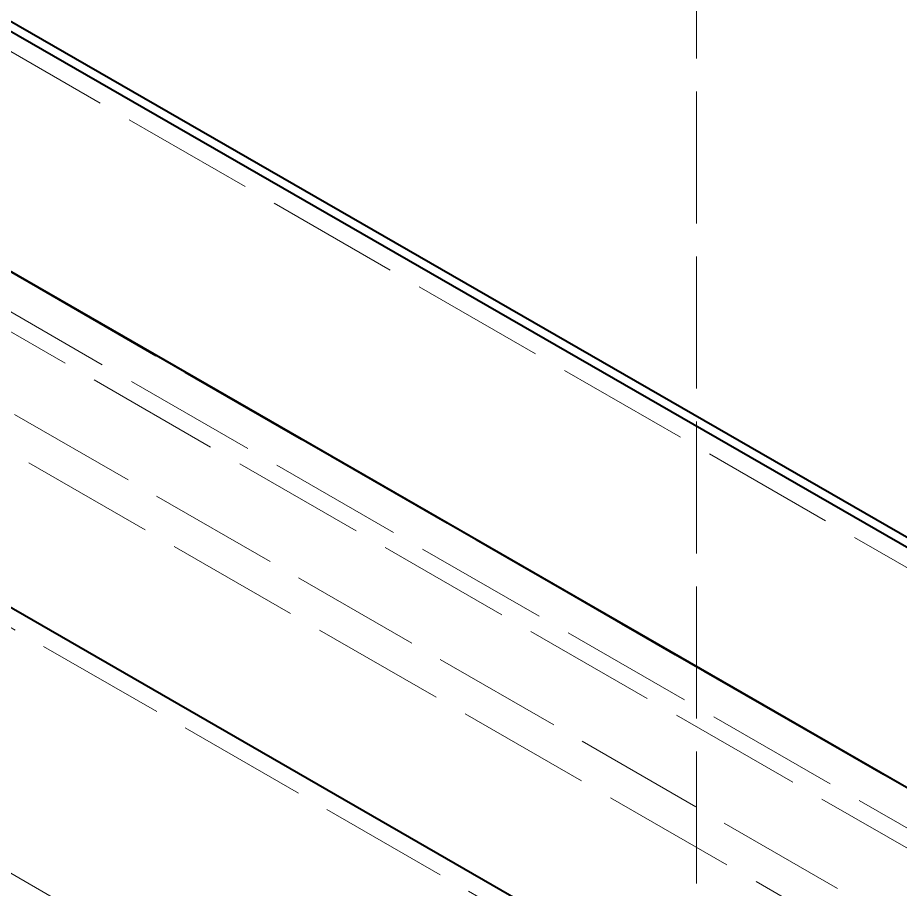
# Model space of a CAD drawing. Header units: millimetres. Extents: x 0 to 2378, y 0 to 1682.
# Drawn here: x 2130.15 to 2158.92, y 1499.95 to 1528.37 of the extents above; entities that cross this region are included whole.
import ezdxf

# ---------------------------------------------------------------- set-up
doc = ezdxf.new("R2010")
doc.units = ezdxf.units.MM
doc.header["$LTSCALE"] = 2
doc.linetypes.add('DASHED', pattern=[0.2067, 0.1654, -0.0413])
doc.layers.add('가려진 것(ISO)', color=2, linetype='DASHED', lineweight=18)
doc.layers.add('가시적인 것(ISO)', color=3, linetype='Continuous', lineweight=40)

msp = doc.modelspace()

# ---------------------------------------------------------------- linework, layer by layer
at = {"layer": '가려진 것(ISO)', "ltscale": 13.010817}
msp.add_line((2152.2747, 1574.3754), (2152.2747, 1468.8397), dxfattribs=at)
at = {"layer": '가려진 것(ISO)', "ltscale": 13.202866}
for p, q in [((2230.6221, 1470.2519), (2110.9797, 1539.1495)), ((2110.1312, 1538.6608), (2229.7736, 1469.7633)), ((2103.9086, 1535.0775), (2223.5511, 1466.18))]:
    msp.add_line(p, q, dxfattribs=at)
at = {"layer": '가려진 것(ISO)', "ltscale": 13.245917}
for p, q in [((2110.1312, 1530.1747), (2222.4197, 1465.5121)), ((2221.854, 1465.1863), (2109.5655, 1529.849))]:
    msp.add_line(p, q, dxfattribs=at)
at = {"layer": '가려진 것(ISO)', "ltscale": 12.912267}
for p, q in [((2115.5052, 1528.3705), (2224.9653, 1465.3366)), ((2111.5454, 1526.0902), (2221.0055, 1463.0563))]:
    msp.add_line(p, q, dxfattribs=at)
at = {"layer": '가려진 것(ISO)', "ltscale": 13.235192}
for p, q in [((2116.6365, 1527.7164), (2224.9653, 1465.334)), ((2111.5454, 1524.7846), (2219.8741, 1462.4022))]:
    msp.add_line(p, q, dxfattribs=at)
at = {"layer": '가려진 것(ISO)', "ltscale": 12.886484}
msp.add_line((2194.7011, 1471.1882), (2111.8282, 1518.9115), dxfattribs=at)
at = {"layer": '가려진 것(ISO)', "ltscale": 13.036946}
msp.add_line((2119.1821, 1506.6635), (2191.5899, 1464.9666), dxfattribs=at)
at = {"layer": '가시적인 것(ISO)'}
for p, q in [((2230.3393, 1470.0916), (2109.5655, 1539.6406)), ((2230.6221, 1470.2545), (2109.8483, 1539.8035)), ((2102.7772, 1535.7315), (2223.5511, 1466.1825)), ((2111.2625, 1519.8913), (2198.9438, 1469.3991))]:
    msp.add_line(p, q, dxfattribs=at)

doc.saveas('drawing.dxf')
